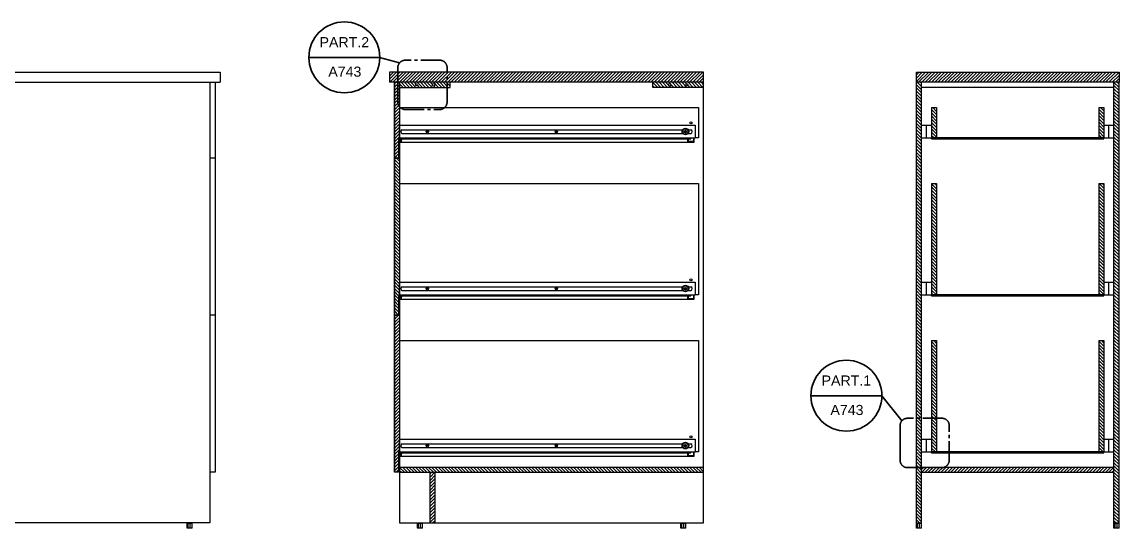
# Model space of a CAD drawing. Header units: inches. Extents: x 217 to 997, y -361 to 611.
# Drawn here: x 341.5 to 558, y 511.5 to 611.4 of the extents above; entities that cross this region are included whole.
import ezdxf
from ezdxf.enums import TextEntityAlignment as Align

# ---------------------------------------------------------------- set-up
doc = ezdxf.new("R2010")
doc.units = ezdxf.units.IN
doc.header["$MEASUREMENT"] = 0
doc.linetypes.add('ACAD_ISO04W100', pattern=[30, 24, -3, 0, -3])
doc.linetypes.add('CENTER2', pattern=[1.125, 0.75, -0.125, 0.125, -0.125])
doc.layers.add('A-SECT A-MCUT', color=7, linetype='Continuous', lineweight=35)
doc.layers.add('assi', color=4, linetype='ACAD_ISO04W100')
doc.layers.add('viti', color=6, linetype='Continuous')
doc.styles.add('ARIAL', font='arial.ttf')

msp = doc.modelspace()

# ---------------------------------------------------------------- hatches: boundary and pattern name
at = {"layer": 'assi'}
h = msp.add_hatch(dxfattribs=at)
h.set_pattern_fill('ANSI31', color=256, scale=3.6)
h.set_pattern_definition([(45, (118.6137, 340.3161), (-0.31819805, 0.31819805), [])])
h.paths.add_polyline_path([(476, 601.47), (414, 601.47), (414, 599.47), (476, 599.47)])
h.paths.add_polyline_path([(415.8, 588.47), (416, 588.47), (416, 599.47), (415, 599.47), (415, 584.47), (415.8, 584.47)])
h.paths.add_polyline_path([(423, 522.47), (422, 522.47), (422, 512.47), (423, 512.47)])
h.paths.add_polyline_path([(416, 553.47), (415, 553.47), (415, 522.47), (415.8, 522.47), (415.8, 526.47), (416, 526.47)])
h = msp.add_hatch(dxfattribs=at)
h.set_pattern_fill('ANSI31', color=256, scale=3.6)
h.set_pattern_definition([(45, (298.72884, 340.3161), (-0.31819805, 0.31819805), [])])
h.paths.add_polyline_path([(557.98, 601.47), (517.98, 601.47), (517.98, 599.47), (557.98, 599.47)])
h.paths.add_polyline_path([(554.98, 588.49), (520.98, 588.49), (520.98, 588.32), (554.98, 588.32)])
h.paths.add_polyline_path([(554.98, 557.49), (520.98, 557.49), (520.98, 557.32), (554.98, 557.32)])
h.paths.add_polyline_path([(554.98, 526.49), (520.98, 526.49), (520.98, 526.32), (554.98, 526.32)])
h.paths.add_polyline_path([(556.98, 523.47), (518.98, 523.47), (518.98, 522.47), (556.98, 522.47)])
h = msp.add_hatch(dxfattribs=at)
h.set_pattern_fill('ANSI31', color=256, scale=3.6, angle=90)
h.set_pattern_definition([(135, (118.6137, 340.3161), (-0.31819805, -0.31819805), [])])
h.paths.add_polyline_path([(426, 599.47), (416, 599.47), (416, 598.47), (426, 598.47)])
h.paths.add_polyline_path([(419.46, 598.97, -1), (419.13, 598.97, -1)], flags=16)
h.paths.add_polyline_path([(422.95, 598.97, -1), (422.45, 598.97, -1)], flags=16)
h.paths.add_polyline_path([(476, 599.47), (466, 599.47), (466, 598.47), (476, 598.47)])
h.paths.add_polyline_path([(469.55, 598.97, -1), (469.05, 598.97, -1)], flags=16)
h.paths.add_polyline_path([(472.86, 598.97, -1), (472.53, 598.97, -1)], flags=16)
h.paths.add_polyline_path([(416, 584.47), (415, 584.47), (415, 553.47), (415.8, 553.47), (415.8, 557.47), (416, 557.47), (416, 559.99)])
h.paths.add_polyline_path([(476, 523.47), (416, 523.47), (416, 522.47), (476, 522.47)])
h = msp.add_hatch(dxfattribs=at)
h.set_pattern_fill('ANSI31', color=256, scale=3.6, angle=90)
h.set_pattern_definition([(135, (298.72884, 340.3161), (-0.31819805, -0.31819805), [])])
h.paths.add_polyline_path([(517.98, 512.47), (518.98, 512.47), (518.98, 599.47), (517.98, 599.47)])
h.paths.add_polyline_path([(556.98, 512.47), (557.98, 512.47), (557.98, 599.47), (556.98, 599.47)])
h.paths.add_polyline_path([(553.98, 557.49), (554.98, 557.49), (554.98, 579.47), (553.98, 579.47)])
h.paths.add_polyline_path([(521.98, 579.47), (520.98, 579.47), (520.98, 557.49), (521.98, 557.49)])
h.paths.add_polyline_path([(520.98, 588.49), (521.98, 588.49), (521.98, 594.47), (520.98, 594.47)])
h.paths.add_polyline_path([(553.98, 588.49), (554.98, 588.49), (554.98, 594.47), (553.98, 594.47)])
h.paths.add_polyline_path([(520.98, 526.49), (521.98, 526.49), (521.98, 548.47), (520.98, 548.47)])
h.paths.add_polyline_path([(554.98, 548.47), (553.98, 548.47), (553.98, 526.49), (554.98, 526.49)])

# ---------------------------------------------------------------- linework, layer by layer
for p, q in [((318.57, 601.47), (380.57, 601.47)), ((380.57, 601.47), (380.57, 599.47)), ((476, 601.47), (414, 601.47)), ((414, 601.47), (414, 599.47)), ((476, 599.47), (476, 601.47)), ((517.98, 601.47), (557.98, 601.47)), ((517.98, 512.47), (517.98, 601.47)), ((557.98, 601.47), (557.98, 599.47)), ((318.57, 599.47), (380.57, 599.47)), ((378.57, 599.47), (378.57, 512.47)), ((379.57, 599.47), (379.57, 522.47)), ((476, 599.47), (414, 599.47)), ((415, 599.47), (415, 522.47)), ((415, 584.47), (415, 599.47)), ((415, 599.47), (416, 599.47)), ((416, 599.47), (416, 512.47)), ((416, 599.47), (416, 588.47)), ((416, 598.47), (426, 598.47)), ((426, 598.47), (426, 599.47)), ((466, 598.47), (466, 599.47)), ((476, 598.47), (466, 598.47)), ((476, 512.47), (476, 599.47)), ((557.98, 599.47), (517.98, 599.47)), ((518.98, 512.47), (518.98, 599.47)), ((556.98, 598.47), (518.98, 598.47)), ((556.98, 512.47), (556.98, 599.47)), ((557.98, 512.47), (557.98, 599.47)), ((416, 594.47), (475, 594.47)), ((475, 594.47), (475, 588.49)), ((520.98, 594.47), (520.98, 588.49)), ((520.98, 594.47), (521.98, 594.47)), ((521.98, 594.47), (521.98, 588.49)), ((553.98, 594.47), (553.98, 588.49)), ((553.98, 594.47), (554.98, 594.47)), ((554.98, 594.47), (554.98, 588.49)), ((416, 588.47), (416, 590.99)), ((415.8, 588.47), (473.5, 588.49)), ((416, 588.47), (415.8, 588.47)), ((415.8, 588.47), (415.8, 584.47)), ((416.55, 588.32), (415.8, 588.32)), ((416, 588.47), (474.33, 588.49)), ((416.55, 588.32), (472.73, 588.32)), ((472.73, 588.32), (473.5, 588.32)), ((473, 587.75), (473, 588.32)), ((474, 587.75), (473, 587.75)), ((473.5, 588.32), (473.5, 588.49)), ((474, 588.49), (474, 587.75)), ((474, 588.49), (474.1, 588.49)), ((475, 588.49), (474.33, 588.49)), ((554.98, 588.49), (520.98, 588.49)), ((520.98, 588.32), (520.98, 588.49)), ((520.98, 588.32), (554.98, 588.32)), ((554.98, 588.32), (554.98, 588.49)), ((379.57, 584.47), (378.57, 584.47)), ((415, 584.47), (416, 584.47)), ((415.8, 584.47), (415, 584.47)), ((415, 553.47), (415, 584.47)), ((415, 584.47), (416, 584.47)), ((416, 584.47), (416, 557.47)), ((416, 579.47), (475, 579.47)), ((475, 579.47), (475, 557.49)), ((520.98, 579.47), (521.98, 579.47)), ((520.98, 579.47), (520.98, 557.49)), ((521.98, 579.47), (521.98, 557.49)), ((553.98, 579.47), (553.98, 557.49)), ((553.98, 579.47), (554.98, 579.47)), ((554.98, 579.47), (554.98, 557.49)), ((416, 557.47), (416, 559.99)), ((415.8, 557.47), (473.5, 557.49)), ((416, 557.47), (415.8, 557.47)), ((415.8, 557.47), (415.8, 553.47)), ((416.55, 557.32), (415.8, 557.32)), ((416, 557.47), (474.33, 557.49)), ((416.55, 557.32), (472.73, 557.32)), ((472.73, 557.32), (473.5, 557.32)), ((473, 556.75), (473, 557.32)), ((474, 556.75), (473, 556.75)), ((473.5, 557.32), (473.5, 557.49)), ((474, 557.49), (474, 556.75)), ((474, 557.49), (474.1, 557.49)), ((475, 557.49), (474.33, 557.49)), ((554.98, 557.49), (520.98, 557.49)), ((520.98, 557.32), (520.98, 557.49)), ((520.98, 557.32), (554.98, 557.32)), ((554.98, 557.32), (554.98, 557.49)), ((379.57, 553.47), (378.57, 553.47)), ((415, 553.47), (416, 553.47)), ((415, 553.47), (416, 553.47)), ((415.8, 553.47), (415, 553.47)), ((415, 522.47), (415, 553.47)), ((415, 553.47), (416, 553.47)), ((416, 553.47), (416, 526.47)), ((416, 548.47), (475, 548.47)), ((475, 548.47), (475, 526.49)), ((520.98, 548.47), (521.98, 548.47)), ((520.98, 548.47), (520.98, 526.49)), ((521.98, 548.47), (521.98, 526.49)), ((553.98, 548.47), (553.98, 526.49)), ((553.98, 548.47), (554.98, 548.47)), ((554.98, 548.47), (554.98, 526.49)), ((416, 526.47), (416, 528.99)), ((415.8, 526.47), (473.5, 526.49)), ((416, 526.47), (415.8, 526.47)), ((415.8, 526.47), (415.8, 522.47)), ((416.55, 526.32), (415.8, 526.32)), ((416, 526.47), (474.33, 526.49)), ((416.55, 526.32), (472.73, 526.32)), ((472.73, 526.32), (473.5, 526.32)), ((473, 525.75), (473, 526.32)), ((473.5, 526.32), (473.5, 526.49)), ((474, 526.49), (474, 525.75)), ((474, 526.49), (474.1, 526.49)), ((475, 526.49), (474.33, 526.49)), ((554.98, 526.49), (520.98, 526.49)), ((520.98, 526.32), (520.98, 526.49)), ((520.98, 526.32), (554.98, 526.32)), ((554.98, 526.32), (554.98, 526.49)), ((474, 525.75), (473, 525.75)), ((379.57, 522.47), (378.57, 522.47)), ((415.8, 522.47), (415, 522.47)), ((416, 523.47), (476, 523.47)), ((416, 522.47), (476, 522.47)), ((422, 512.47), (422, 522.47)), ((423, 512.47), (423, 522.47)), ((518.98, 523.47), (556.98, 523.47)), ((518.98, 522.47), (556.98, 522.47)), ((378.57, 512.47), (318.57, 512.47)), ((416, 512.47), (476, 512.47)), ((517.98, 512.47), (518.98, 512.47)), ((556.98, 512.47), (557.98, 512.47))]:
    msp.add_line(p, q)
at = {"layer": 'A-SECT A-MCUT'}
for p, q in [((398.09, 604.39), (412.09, 604.39)), ((412.06, 604.39), (415.99, 603.31)), ((497.17, 537.6), (511.17, 537.6)), ((511.17, 537.6), (515.19, 532.6))]:
    msp.add_line(p, q, dxfattribs=at)
at = {"layer": 'A-SECT A-MCUT', "linetype": 'CENTER2', "ltscale": 5}
for points in [[(415.65, 595.56, 0.414214), (417.11, 594.1), (423.91, 594.1, 0.414214), (425.37, 595.56), (425.37, 602.37, 0.414214), (423.91, 603.83), (417.11, 603.83, 0.414214), (415.65, 602.37), (415.65, 595.56), (415.65, 602.37)], [(514.76, 524.87, 0.414214), (516.22, 523.41), (523.03, 523.41, 0.414214), (524.48, 524.87), (524.48, 531.68, 0.414214), (523.03, 533.14), (516.22, 533.14, 0.414214), (514.76, 531.68), (514.76, 524.87), (514.76, 531.68)]]:
    msp.add_lwpolyline(points, format="xyb", dxfattribs=at)
at = {"layer": 'A-SECT A-MCUT'}
for centre in [(405.09, 604.39), (504.17, 537.6)]:
    msp.add_circle(centre, 7, dxfattribs=at)
at = {"layer": 'viti'}
for p, q in [((416, 590.99), (474.33, 590.99)), ((416.5, 590.09), (471.83, 590.09)), ((416.5, 589.37), (471.85, 589.37)), ((421.46, 589.78), (421.33, 589.78)), ((421.33, 589.78), (421.33, 589.74)), ((421.46, 589.74), (421.33, 589.74)), ((421.46, 589.78), (421.46, 589.91)), ((421.46, 589.91), (421.5, 589.91)), ((421.46, 589.74), (421.46, 589.61)), ((421.5, 589.61), (421.46, 589.61)), ((421.5, 589.78), (421.5, 589.91)), ((421.5, 589.78), (421.63, 589.78)), ((421.5, 589.74), (421.63, 589.74)), ((421.5, 589.74), (421.5, 589.61)), ((421.63, 589.74), (421.63, 589.78)), ((446.92, 589.76), (446.79, 589.76)), ((446.79, 589.76), (446.79, 589.72)), ((446.92, 589.72), (446.79, 589.72)), ((446.92, 589.76), (446.92, 589.89)), ((446.92, 589.89), (446.96, 589.89)), ((446.92, 589.72), (446.92, 589.59)), ((446.96, 589.59), (446.92, 589.59)), ((446.96, 589.76), (446.96, 589.89)), ((446.96, 589.76), (447.09, 589.76)), ((446.96, 589.72), (447.09, 589.72)), ((446.96, 589.72), (446.96, 589.59)), ((447.09, 589.72), (447.09, 589.76)), ((472.37, 589.76), (472.24, 589.76)), ((472.24, 589.76), (472.24, 589.72)), ((472.37, 589.72), (472.24, 589.72)), ((472.37, 589.76), (472.37, 589.89)), ((472.37, 589.89), (472.41, 589.89)), ((472.37, 589.72), (472.37, 589.59)), ((472.41, 589.59), (472.37, 589.59)), ((472.41, 589.76), (472.41, 589.89)), ((472.41, 589.76), (472.54, 589.76)), ((472.41, 589.72), (472.41, 589.59)), ((472.41, 589.72), (472.54, 589.72)), ((472.54, 589.72), (472.54, 589.76)), ((472.95, 590.09), (473.45, 590.09)), ((472.95, 589.37), (473.45, 589.37)), ((474.33, 590.99), (474.33, 588.49)), ((518.98, 590.99), (520.98, 590.99)), ((519.98, 588.49), (519.98, 590.99)), ((554.98, 590.99), (556.98, 590.99)), ((555.98, 588.49), (555.98, 590.99)), ((415.8, 587.65), (474.1, 587.65)), ((415.9, 588.32), (415.9, 587.78)), ((415.93, 588.05), (415.9, 588.05)), ((415.93, 587.78), (415.9, 587.78)), ((415.9, 587.78), (415.9, 587.75)), ((415.9, 587.75), (415.98, 587.75)), ((415.95, 588), (415.91, 587.94)), ((415.91, 587.94), (415.91, 587.9)), ((415.91, 587.9), (415.95, 587.83)), ((415.93, 588.05), (416.13, 588.18)), ((415.93, 587.78), (415.93, 588.05)), ((415.98, 587.75), (415.93, 587.78)), ((416.13, 588.04), (415.95, 588)), ((416.13, 587.94), (415.95, 587.94)), ((415.95, 587.9), (416.13, 587.89)), ((415.95, 587.83), (416.13, 587.79)), ((415.98, 587.75), (416.4, 587.75)), ((416, 588.49), (474.33, 588.49)), ((416.13, 588.18), (416.13, 587.75)), ((416.19, 588.16), (416.19, 587.75)), ((416.4, 587.75), (416.4, 588.13)), ((416.4, 587.75), (416.4, 587.75)), ((416.4, 587.75), (416.4, 587.65)), ((472.89, 587.75), (472.89, 588.13)), ((472.89, 587.75), (473, 587.75)), ((474.1, 587.65), (474.1, 588.49)), ((518.98, 588.49), (520.98, 588.49)), ((554.98, 588.49), (556.98, 588.49)), ((416, 559.99), (474.33, 559.99)), ((416.5, 559.09), (471.83, 559.09)), ((421.46, 558.78), (421.33, 558.78)), ((421.33, 558.78), (421.33, 558.74)), ((421.46, 558.74), (421.33, 558.74)), ((421.46, 558.78), (421.46, 558.91)), ((421.46, 558.91), (421.5, 558.91)), ((421.46, 558.74), (421.46, 558.61)), ((421.5, 558.61), (421.46, 558.61)), ((421.5, 558.78), (421.5, 558.91)), ((421.5, 558.78), (421.63, 558.78)), ((421.5, 558.74), (421.63, 558.74)), ((421.5, 558.74), (421.5, 558.61)), ((421.63, 558.74), (421.63, 558.78)), ((446.92, 558.76), (446.79, 558.76)), ((446.79, 558.76), (446.79, 558.72)), ((446.92, 558.72), (446.79, 558.72)), ((446.92, 558.76), (446.92, 558.89)), ((446.92, 558.89), (446.96, 558.89)), ((446.92, 558.72), (446.92, 558.59)), ((446.96, 558.76), (446.96, 558.89)), ((446.96, 558.76), (447.09, 558.76)), ((446.96, 558.72), (447.09, 558.72)), ((446.96, 558.72), (446.96, 558.59)), ((447.09, 558.72), (447.09, 558.76)), ((472.37, 558.76), (472.24, 558.76)), ((472.24, 558.76), (472.24, 558.72)), ((472.37, 558.72), (472.24, 558.72)), ((472.37, 558.76), (472.37, 558.89)), ((472.37, 558.89), (472.41, 558.89)), ((472.37, 558.72), (472.37, 558.59)), ((472.41, 558.76), (472.41, 558.89)), ((472.41, 558.76), (472.54, 558.76)), ((472.41, 558.72), (472.41, 558.59)), ((472.41, 558.72), (472.54, 558.72)), ((472.54, 558.72), (472.54, 558.76)), ((472.95, 559.09), (473.45, 559.09)), ((474.33, 559.99), (474.33, 557.49)), ((518.98, 559.99), (520.98, 559.99)), ((519.98, 557.49), (519.98, 559.99)), ((554.98, 559.99), (556.98, 559.99)), ((555.98, 557.49), (555.98, 559.99)), ((415.8, 556.65), (474.1, 556.65)), ((415.9, 557.32), (415.9, 556.78)), ((415.93, 557.05), (415.9, 557.05)), ((415.93, 556.78), (415.9, 556.78)), ((415.9, 556.78), (415.9, 556.75)), ((415.9, 556.75), (415.98, 556.75)), ((415.95, 557), (415.91, 556.94)), ((415.91, 556.94), (415.91, 556.9)), ((415.91, 556.9), (415.95, 556.83)), ((415.93, 557.05), (416.13, 557.18)), ((415.93, 556.78), (415.93, 557.05)), ((415.98, 556.75), (415.93, 556.78)), ((416.13, 557.04), (415.95, 557)), ((416.13, 556.94), (415.95, 556.94)), ((415.95, 556.9), (416.13, 556.89)), ((415.95, 556.83), (416.13, 556.79)), ((415.98, 556.75), (416.4, 556.75)), ((416, 557.49), (474.33, 557.49)), ((416.13, 557.18), (416.13, 556.75)), ((416.19, 557.16), (416.19, 556.75)), ((416.4, 556.75), (416.4, 557.13)), ((416.4, 556.75), (416.4, 556.75)), ((416.4, 556.75), (416.4, 556.65)), ((416.5, 558.37), (471.85, 558.37)), ((446.96, 558.59), (446.92, 558.59)), ((472.41, 558.59), (472.37, 558.59)), ((472.89, 556.75), (472.89, 557.13)), ((472.89, 556.75), (473, 556.75)), ((472.95, 558.37), (473.45, 558.37)), ((474.1, 556.65), (474.1, 557.49)), ((518.98, 557.49), (520.98, 557.49)), ((554.98, 557.49), (556.98, 557.49)), ((416, 528.99), (474.33, 528.99)), ((474.33, 528.99), (474.33, 526.49)), ((518.98, 528.99), (520.98, 528.99)), ((519.98, 526.49), (519.98, 528.99)), ((554.98, 528.99), (556.98, 528.99)), ((555.98, 526.49), (555.98, 528.99)), ((415.9, 526.32), (415.9, 525.78)), ((415.93, 526.05), (416.13, 526.18)), ((416, 526.49), (474.33, 526.49)), ((416.13, 526.18), (416.13, 525.75)), ((416.19, 526.16), (416.19, 525.75)), ((416.4, 525.75), (416.4, 526.13)), ((416.5, 528.09), (471.83, 528.09)), ((416.5, 527.37), (471.85, 527.37)), ((421.33, 527.78), (421.33, 527.74)), ((421.46, 527.78), (421.33, 527.78)), ((421.46, 527.74), (421.33, 527.74)), ((421.46, 527.91), (421.5, 527.91)), ((421.46, 527.78), (421.46, 527.91)), ((421.46, 527.74), (421.46, 527.61)), ((421.5, 527.61), (421.46, 527.61)), ((421.5, 527.78), (421.5, 527.91)), ((421.5, 527.78), (421.63, 527.78)), ((421.5, 527.74), (421.63, 527.74)), ((421.5, 527.74), (421.5, 527.61)), ((421.63, 527.74), (421.63, 527.78)), ((446.92, 527.76), (446.79, 527.76)), ((446.79, 527.76), (446.79, 527.72)), ((446.92, 527.72), (446.79, 527.72)), ((446.92, 527.89), (446.96, 527.89)), ((446.92, 527.76), (446.92, 527.89)), ((446.92, 527.72), (446.92, 527.59)), ((446.96, 527.59), (446.92, 527.59)), ((446.96, 527.76), (446.96, 527.89)), ((446.96, 527.76), (447.09, 527.76)), ((446.96, 527.72), (447.09, 527.72)), ((446.96, 527.72), (446.96, 527.59)), ((447.09, 527.72), (447.09, 527.76)), ((472.37, 527.76), (472.24, 527.76)), ((472.24, 527.76), (472.24, 527.72)), ((472.37, 527.72), (472.24, 527.72)), ((472.37, 527.76), (472.37, 527.89)), ((472.37, 527.89), (472.41, 527.89)), ((472.37, 527.72), (472.37, 527.59)), ((472.41, 527.59), (472.37, 527.59)), ((472.41, 527.76), (472.41, 527.89)), ((472.41, 527.76), (472.54, 527.76)), ((472.41, 527.72), (472.54, 527.72)), ((472.41, 527.72), (472.41, 527.59)), ((472.54, 527.72), (472.54, 527.76)), ((472.89, 525.75), (472.89, 526.13)), ((472.95, 528.09), (473.45, 528.09)), ((472.95, 527.37), (473.45, 527.37)), ((474.1, 525.65), (474.1, 526.49)), ((518.98, 526.49), (520.98, 526.49)), ((554.98, 526.49), (556.98, 526.49)), ((415.8, 525.65), (474.1, 525.65)), ((415.93, 526.05), (415.9, 526.05)), ((415.93, 525.78), (415.9, 525.78)), ((415.9, 525.78), (415.9, 525.75)), ((415.9, 525.75), (415.98, 525.75)), ((415.95, 526), (415.91, 525.94)), ((415.91, 525.94), (415.91, 525.9)), ((415.91, 525.9), (415.95, 525.83)), ((415.93, 525.78), (415.93, 526.05)), ((415.98, 525.75), (415.93, 525.78)), ((416.13, 526.04), (415.95, 526)), ((416.13, 525.94), (415.95, 525.94)), ((415.95, 525.9), (416.13, 525.89)), ((415.95, 525.83), (416.13, 525.79)), ((415.98, 525.75), (416.4, 525.75)), ((416.4, 525.75), (416.4, 525.75)), ((416.4, 525.75), (416.4, 525.65)), ((472.89, 525.75), (473, 525.75)), ((374.07, 511.47), (374.07, 512.47)), ((375.07, 512.37), (374.07, 512.37)), ((375.07, 512.37), (374.07, 512.37)), ((375.07, 511.47), (374.07, 511.47)), ((374.27, 511.47), (374.27, 512.37)), ((374.67, 511.47), (374.67, 512.37)), ((375.07, 512.37), (375.07, 512.47)), ((375.07, 511.47), (375.07, 512.37)), ((419.5, 511.47), (419.5, 512.47)), ((420.5, 512.37), (419.5, 512.37)), ((420.5, 512.37), (419.5, 512.37)), ((420.49, 511.47), (419.5, 511.47)), ((419.7, 511.47), (419.7, 512.37)), ((420.09, 511.47), (420.09, 512.37)), ((420.49, 511.47), (420.5, 512.37)), ((420.5, 512.37), (420.5, 512.47)), ((471.5, 511.47), (471.5, 512.47)), ((472.5, 512.37), (471.5, 512.37)), ((472.5, 512.37), (471.5, 512.37)), ((472.5, 511.47), (471.5, 511.47)), ((471.7, 511.47), (471.7, 512.37)), ((472.09, 511.47), (472.09, 512.37)), ((472.49, 511.47), (472.5, 512.37)), ((472.5, 512.37), (472.5, 512.47)), ((517.98, 511.47), (517.98, 512.47)), ((518.98, 512.37), (517.98, 512.37)), ((518.98, 512.37), (517.98, 512.37)), ((518.98, 511.47), (517.98, 511.47)), ((518.18, 511.47), (518.18, 512.37)), ((518.58, 511.47), (518.58, 512.37)), ((518.98, 512.37), (518.98, 512.47)), ((518.98, 511.47), (518.98, 512.37)), ((556.98, 511.47), (556.98, 512.47)), ((557.98, 512.37), (556.98, 512.37)), ((557.98, 512.37), (556.98, 512.37)), ((557.98, 511.47), (556.98, 511.47)), ((557.18, 511.47), (557.18, 512.37)), ((557.58, 511.47), (557.58, 512.37)), ((557.98, 512.37), (557.98, 512.47)), ((557.98, 511.47), (557.98, 512.37))]:
    msp.add_line(p, q, dxfattribs=at)
for centre, radius in [((419.3, 598.97), 0.167), ((422.7, 598.97), 0.25), ((469.3, 598.97), 0.25), ((472.7, 598.97), 0.167), ((473.5, 591.48), 0.2), ((421.48, 589.76), 0.249), ((446.94, 589.74), 0.249), ((472.39, 589.74), 0.655), ((472.39, 589.74), 0.527), ((472.39, 589.74), 0.249), ((421.48, 558.76), 0.249), ((446.94, 558.74), 0.249), ((472.39, 558.74), 0.655), ((472.39, 558.74), 0.527), ((472.39, 558.74), 0.249), ((473.5, 560.48), 0.2), ((472.39, 527.74), 0.655), ((473.5, 529.48), 0.2), ((421.48, 527.76), 0.249), ((446.94, 527.74), 0.249), ((472.39, 527.74), 0.527), ((472.39, 527.74), 0.249)]:
    msp.add_circle(centre, radius, dxfattribs=at)
for centre, radius, start, end in [((416.68, 589.72), 0.411, 115.8831, 178.1438), ((416.67, 589.74), 0.404, 181.5817, 244.7225), ((473.4, 589.73), 0.359, 277.7583, 82.2417), ((416, 587.97), 0.0534, 147.6167, 217.0625), ((415.97, 587.92), 0.0276, 127.6141, 232.3859), ((416, 587.86), 0.0581, 146.7855, 206.5918), ((416.14, 588.13), 0.0532, 31.272, 99.9484), ((416.58, 588.13), 0.185, 98.6228, 181.2413), ((472.71, 588.13), 0.185, 358.7587, 81.3772), ((416.68, 558.72), 0.411, 115.8831, 178.1438), ((416.67, 558.74), 0.404, 181.5817, 244.7225), ((473.4, 558.73), 0.359, 277.7583, 82.2417), ((416, 556.97), 0.0534, 147.6167, 217.0625), ((415.97, 556.92), 0.0276, 127.6141, 232.3859), ((416, 556.86), 0.0581, 146.7855, 206.5918), ((416.14, 557.13), 0.0532, 31.272, 99.9484), ((416.58, 557.13), 0.185, 98.6228, 181.2413), ((472.71, 557.13), 0.185, 358.7587, 81.3772), ((416.14, 526.13), 0.0532, 31.272, 99.9484), ((416.68, 527.72), 0.411, 115.8831, 178.1438), ((416.67, 527.74), 0.404, 181.5817, 244.7225), ((416.58, 526.13), 0.185, 98.6228, 181.2413), ((472.71, 526.13), 0.185, 358.7587, 81.3772), ((473.4, 527.73), 0.359, 277.7583, 82.2417), ((416, 525.97), 0.0534, 147.6167, 217.0625), ((415.97, 525.92), 0.0276, 127.6141, 232.3859), ((416, 525.86), 0.0581, 146.7855, 206.5918)]:
    msp.add_arc(centre, radius, start, end, dxfattribs=at)

# ---------------------------------------------------------------- texts
at = {"style": 'ARIAL'}
for tag, p in [('PART.2', (405.09, 608.39)), ('PART.1', (504.17, 541.6))]:
    msp.add_attdef(tag, text='1', height=2, dxfattribs=at).set_placement(p, align=Align.TOP_CENTER)
for p in [(401.93, 600.57), (501.02, 533.78)]:
    msp.add_attdef('A743', p, '', height=2, dxfattribs=at)

doc.saveas('drawing.dxf')
